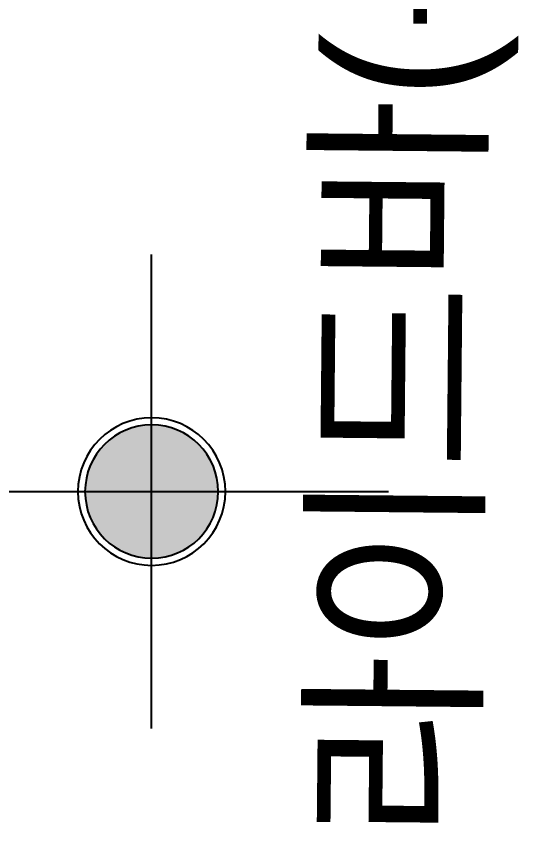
# Model space of a CAD drawing. Header units: millimetres. Extents: x 744 to 27144, y 914 to 19934.
# Drawn here: x 7642.2 to 7814.8, y 6690 to 6966.5 of the extents above; entities that cross this region are included whole.
import ezdxf

# ---------------------------------------------------------------- set-up
doc = ezdxf.new("R2010")
doc.units = ezdxf.units.MM
doc.header["$LTSCALE"] = 10
doc.layers.add('0-ELC TEXT', color=7, linetype='Continuous')
doc.layers.add('RC-LIGHT', color=7, linetype='Continuous')
doc.styles.add('차영규', font='조선일보명조.ttf')

# ---------------------------------------------------------------- blocks, each defined once
blk = doc.blocks.new('1')
at = {"linetype": 'Continuous'}
h = blk.add_hatch(color=4, dxfattribs=at)
h.dxf.hatch_style = 1
edge = h.paths.add_edge_path()
edge.add_arc((11539653.5, -14273503.79), 37.5, 0, 360)
at = {"color": 1, "linetype": 'Continuous'}
for p, q in [((11539653.5, -14273637.12), (11539653.5, -14273370.46)), ((11539520.17, -14273503.79), (11539786.83, -14273503.79))]:
    blk.add_line(p, q, dxfattribs=at)
at = {"color": 4, "linetype": 'Continuous'}
for radius in [41.5, 37.5]:
    blk.add_circle((11539653.5, -14273503.79), radius, dxfattribs=at)

msp = doc.modelspace()

# ---------------------------------------------------------------- block references
at = {"layer": 'RC-LIGHT', "xscale": -0.6024096385271789, "yscale": 0.6024096385271789, "zscale": 0.6024096385271789, "rotation": 270}
msp.add_blockref('1', (8606184.31, -6944792.97), dxfattribs=at)

# ---------------------------------------------------------------- texts
at = {"layer": '0-ELC TEXT', "style": '차영규'}
msp.add_text('매립샤워수전+슬라이드바(무광니켈)', height=50, rotation=89.4433, dxfattribs=at).set_placement((7790, 6209.09))

doc.saveas('drawing.dxf')
